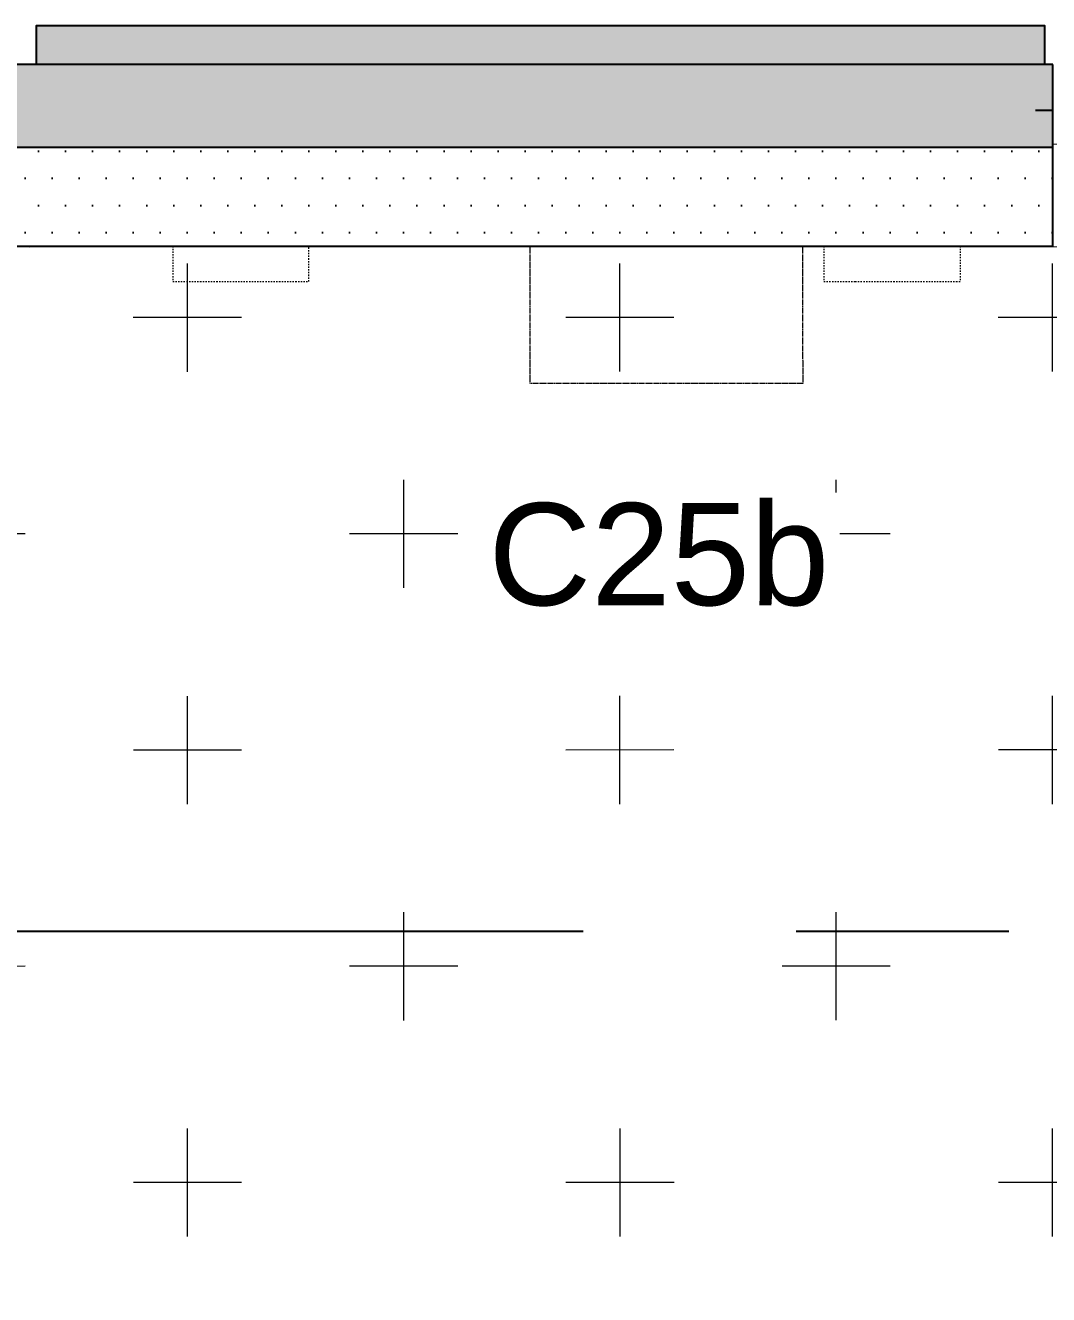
# Model space of a CAD drawing. Header units: millimetres. Extents: x 652937 to 1670132, y 1473552 to 2851037.
# Drawn here: x 710486 to 711988, y 1492119 to 1493983 of the extents above; entities that cross this region are included whole.
import ezdxf
from ezdxf.enums import TextEntityAlignment as Align

# ---------------------------------------------------------------- set-up
doc = ezdxf.new("R2010")
doc.units = ezdxf.units.MM
for name, pattern in [('HIDDEN', [0.375, 0.25, -0.125]), ('TA_GL_005.00000', [13.75, 5, -1.25, 1.25, -1.25, 5]), ('XKITLINE00', [0]), ('XKITLINE02', [4, 2, -2])]:
    doc.linetypes.add(name, pattern=pattern)
doc.layers.get('Defpoints').update_dxf_attribs({"color": 255})
for name, color, linetype in [('000 - 0_SYM_DWG_GRID-BUBBLE_MAIN_COLOR_1', 3, 'Continuous'), ('000 - 0_SYM_DWG_GRIDLINE_MAIN_COLOR_251', 251, 'Continuous'), ('000 - CONCRETE_COL_HATCH_', 251, 'Continuous'), ('000 - CONCRETE_COL_WIPEOUT_', 250, 'Continuous'), ('000 - CONCRETE_WALL_MAIN_COLOR_4', 4, 'Continuous'), ('000 - EXISTING_PRECAST_MAIN_COLOR_1', 1, 'Continuous'), ('010 - ASPG_FLASHING_HATCH_', 251, 'Continuous'), ('010 - ASPG_FLASHING_MAIN_COLOR_2', 2, 'Continuous'), ('010 - ASPG_FLASHING_MAIN_COLOR_4', 4, 'Continuous'), ('010 - ASPG_FLASHING_WIPEOUT_', 250, 'Continuous'), ('010 - ASPG_FLASING_WIPEOUT_', 250, 'Continuous'), ('DIM', 1, 'Continuous'), ('TEXT', 3, 'Continuous')]:
    doc.layers.add(name, color=color, linetype=linetype)
for name, color, linetype, lineweight in [('A-FLOR-E', 2, 'Continuous', 9), ('A-WALL', 2, 'Continuous', 25), ('S-230-A-FLOOR', 2, 'Continuous', 9)]:
    doc.layers.add(name, color=color, linetype=linetype, lineweight=lineweight)
doc.styles.add('Arial', font='arial.ttf')
doc.styles.add('TA', font='', dxfattribs={"height": 4.5})
doc.styles.get('TA').set_extended_font_data('Cordia New')

# ---------------------------------------------------------------- blocks, each defined once
blk = doc.blocks.new('*U9153')
at = {"layer": '000 - 0_SYM_DWG_GRIDLINE_MAIN_COLOR_251', "linetype": 'ByBlock', "ltscale": 5}
blk.add_line((30, 0), (-526.696, 0), dxfattribs=at)
at = {"style": 'TA', "flags": 1}
blk.add_attdef('LOCATION', (6, -6), '', height=4.5, rotation=270, dxfattribs=at)
at = {"layer": '000 - 0_SYM_DWG_GRID-BUBBLE_MAIN_COLOR_1', "style": 'Arial'}
blk.add_attdef('GRID-HEAD', text='', height=4, rotation=270, dxfattribs=at).set_placement((98.128, 0), align=Align.MIDDLE_CENTER)
blk = doc.blocks.new('W-1-PP18-ST_ENT3_REV02_20260413-040446_PP18_ENT_3_Y_DIMS')
at = {"layer": '000 - 0_SYM_DWG_GRIDLINE_MAIN_COLOR_251', "linetype": 'TA_GL_005.00000', "xscale": 50.00000000000004, "yscale": 50.00000000000004, "zscale": 50.00000000000004, "rotation": 180}
blk.add_blockref('*U9153', (-4084.8, 0), dxfattribs=at)
blk = doc.blocks.new('*U8396')
blk.add_wipeout([(740, 75), (740, -75), (-740, -75), (-740, 75)]).dxf.layer = '000 - CONCRETE_COL_WIPEOUT_'
at = {"layer": '000 - CONCRETE_COL_HATCH_'}
h = blk.add_hatch(dxfattribs=at)
h.set_pattern_fill('AR-CONC', color=256, scale=0.05, style=0)
h.paths.add_polyline_path([(-740, -75), (-740, 75), (740, 75), (740, -75)])
at = {"layer": '000 - CONCRETE_WALL_MAIN_COLOR_4'}
blk.add_lwpolyline([(-740, -75), (-740, 75), (740, 75), (740, -75), (-740, -75)], close=True, dxfattribs=at)
blk = doc.blocks.new('W-1-PP18-ST_ENT3_REV02_20260413-050421_PP18_ENT3_MAIN_PLAN')
at = {"layer": 'A-FLOR-E'}
h = blk.add_hatch(dxfattribs=at)
h.set_pattern_fill('CROSS', color=250, scale=50, angle=210.769)
h.set_pattern_definition([(90.0083, (9903.9, -26817.58), (-317.546, 317.454), [158.75, -476.25]), (180.0083, (9983.25, -26738.2), (-317.454, -317.546), [158.75, -476.25])])
h.paths.add_polyline_path([(10552.8, -11720.1), (10552.7, -10920), (11302.5, -10919.9), (11302.6, -11720)], flags=16)
h.paths.add_polyline_path([(18712.4, -10369.2), (18712.7, -10275.1), (20062.2, -10275), (20062.2, -7304.8), (20062.2, 1006.5), (8350.2, 1013.8), (8352.6, -15559), (13097.4, -15549.9), (13097.4, -10370)])
at = {"layer": 'TEXT'}
h = blk.add_hatch(dxfattribs=at)
h.set_pattern_fill('ANSI34', color=250, scale=21.831008, angle=305.769)
h.set_pattern_definition([(230.0083, (16484.82, -22407.65), (318.622, -267.277), []), (230.0083, (16387.17, -22416.2), (318.622, -267.277), []), (230.0083, (16289.52, -22424.77), (318.622, -267.277), []), (230.0083, (16191.87, -22433.32), (318.622, -267.277), [])])
h.paths.add_polyline_path([(8351.9, -15550.1), (8350.2, 1004.8), (20060.2, 1006.6), (20061.9, -15548.3)], flags=16)
h.paths.add_polyline_path([(8201.9, -15700.1), (8201.1, 1155.7), (20210.7, 1155.9), (20211.5, -15699.8)])
at = {"layer": '000 - EXISTING_PRECAST_MAIN_COLOR_1', "linetype": 'HIDDEN', "lineweight": 0, "ltscale": 8}
for p, q in [((11655, 1330), (10175, 1330)), ((10175, 1180), (10175, 1330)), ((11655, 1330), (11655, 1180)), ((11655, 1180), (10175, 1180)), ((10375, 1190), (10375, 1180)), ((10575, 1190), (10375, 1190)), ((10575, 1180), (10375, 1180)), ((10450, 1180), (10450, 1155)), ((10500, 1180), (10450, 1180)), ((10500, 1155), (10500, 1180)), ((10575, 1190), (10575, 1180)), ((10575, 1154), (10375, 1154))]:
    blk.add_line(p, q, dxfattribs=at)
at = {"layer": '000 - EXISTING_PRECAST_MAIN_COLOR_1', "linetype": 'XKITLINE02', "lineweight": 0}
for p, q in [((10495, 1180), (10495, 1040)), ((11331, 1190), (11331, 1180)), ((11531, 1190), (11331, 1190)), ((11531, 1180), (11331, 1180)), ((11456, 1180), (11406, 1180)), ((11451, 1180), (11451, 1040)), ((11531, 1190), (11531, 1180)), ((10375, 1154), (10375, 954)), ((10450, 1155), (10450, 1040)), ((10500, 1155), (10500, 1040)), ((10575, 954), (10575, 1154)), ((11331, 1154), (11375, 1154)), ((11331, 1154), (11331, 954)), ((11377, 1154), (11531, 1154)), ((11406, 1155), (11406, 1040)), ((11456, 1155), (11456, 1040)), ((11531, 1154), (11531, 954)), ((10450, 1040), (10500, 1040)), ((11406, 1040), (11456, 1040)), ((10375, 954), (10575, 954)), ((11331, 954), (11375, 954)), ((11377, 954), (11531, 954))]:
    blk.add_line(p, q, dxfattribs=at)
at = {"layer": '000 - EXISTING_PRECAST_MAIN_COLOR_1', "linetype": 'XKITLINE00', "lineweight": 0}
for p, q in [((11406, 1180), (11406, 1155)), ((11456, 1155), (11456, 1180)), ((11375, 1155), (11377, 1155)), ((11375, 1154), (11377, 1154)), ((11375, 954), (11377, 954))]:
    blk.add_line(p, q, dxfattribs=at)
at = {"layer": 'A-WALL', "color": 2, "lineweight": 13}
blk.add_lwpolyline([(5165, 1155.8), (13175, 1155.9)], dxfattribs=at)
blk.add_lwpolyline([(20062.2, 1006.5), (20062.2, -15549.9), (8352.6, -15549.9), (8350.2, 1004.8)], close=True, dxfattribs=at)
at = {"layer": 'S-230-A-FLOOR', "color": 11, "linetype": 'HIDDEN', "ltscale": 5}
blk.add_lwpolyline([(11299.9, 804.1), (10899.9, 804.1), (10899.8, 1154.1), (11299.8, 1154.1)], close=True, dxfattribs=at)
at = {"color": 6}
blk.add_blockref('W-1-PP18-ST_ENT3_REV02_20260413-040446_PP18_ENT_3_Y_DIMS', (0, 0), dxfattribs=at)
blk.add_blockref('*U8396', (10915, 1255))
at = {"layer": 'DIM', "color": 3, "insert": (11088.7, 552.6), "char_height": 150, "attachment_point": 5, "rotation": 0.0083, "style": 'Arial', "bg_fill": 3, "box_fill_scale": 1.1, "bg_fill_color": 256, "bg_fill_true_color": 13158600, "bg_fill_transparency": 0}
blk.add_mtext('\\A1;C25b', dxfattribs=at)
blk = doc.blocks.new('*U9333')
blk.add_wipeout([(0, -52), (3000, -52), (3000, -197.2), (0, -197.1)]).dxf.layer = '010 - ASPG_FLASHING_WIPEOUT_'
at = {"layer": '010 - ASPG_FLASHING_HATCH_'}
h = blk.add_hatch(dxfattribs=at)
h.set_pattern_fill('DOTS', color=256, scale=0.5)
h.set_pattern_definition([(0, (0, 0), (19.84375, 39.6875), [0, -39.6875])])
h.paths.add_polyline_path([(0, -52), (3000, -52), (3000, -197.2), (0, -197.1)])
at = {"layer": '010 - ASPG_FLASHING_MAIN_COLOR_2'}
blk.add_lwpolyline([(0, -52), (3000, -52), (3000, -197.2), (0, -197.1)], close=True, dxfattribs=at)
blk.add_wipeout([(0, 69.3), (3000, 69.3), (3000, -52), (0, -52)]).dxf.layer = '010 - ASPG_FLASING_WIPEOUT_'
at = {"layer": '010 - ASPG_FLASHING_HATCH_'}
h = blk.add_hatch(dxfattribs=at)
h.set_pattern_fill('DOTS', color=256, scale=0.1)
h.set_pattern_definition([(0, (0, 0), (3.96875, 7.9375), [0, -7.9375])])
h.paths.add_polyline_path([(0, 69.3), (3000, 69.3), (3000, -52), (0, -52)])
at = {"layer": '010 - ASPG_FLASHING_MAIN_COLOR_4'}
blk.add_lwpolyline([(0, 69.3), (3000, 69.3), (3000, -52), (0, -52)], close=True, dxfattribs=at)
at = {"layer": 'Defpoints'}
blk.add_line((0, 2), (25, 2), dxfattribs=at)
blk.add_line((0, 2), (25, 2), dxfattribs=at)
blk = doc.blocks.new('W-1-PP18-ST_ENT3_REV02_20260618-221618_LOPF_FLASHING')
at = {"xscale": -1}
blk.add_blockref('*U9333', (11800.5, 1252.2), dxfattribs=at)

msp = doc.modelspace()

# ---------------------------------------------------------------- block references
at = {"color": 6}
msp.add_blockref('W-1-PP18-ST_ENT3_REV02_20260413-050421_PP18_ENT3_MAIN_PLAN', (700327.4222, 1492652.7123), dxfattribs=at)

# ---------------------------------------------------------------- next in the draw order: block references
msp.add_blockref('W-1-PP18-ST_ENT3_REV02_20260618-221618_LOPF_FLASHING', (700193.9006, 1492603.5552))

doc.saveas('drawing.dxf')
